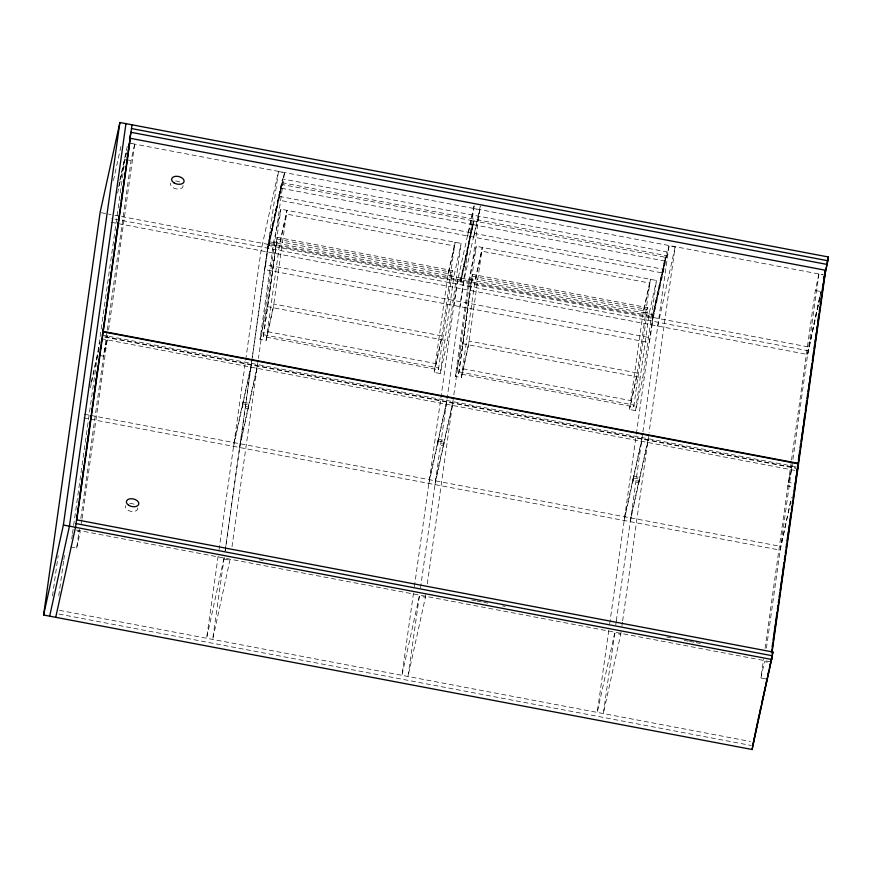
<?xml version="1.0" encoding="UTF-8"?>
<svg xmlns="http://www.w3.org/2000/svg" width="872" height="872" viewBox="0 0 872 872"><rect width="100%" height="100%" fill="white"/><g stroke="black" fill="none" stroke-linecap="round" stroke-linejoin="round"><path stroke-width="0.65" stroke-dasharray="4.36 3.27" d="M52.494 595.968L58.162 555.584M58.751 595.772L63.667 560.772M63.852 559.421L64.419 555.388M71.733 538.885L72.3 534.852M72.485 533.5L73.433 526.775M73.619 525.435L124.99 159.434M70.599 546.962L76.66 548.107L79.308 529.271M80.813 518.502L107.071 331.469M107.256 330.128L131.062 160.579L134.659 144.218L129.808 143.291M81.39 523.68L81.957 519.636M82.142 518.295L107.834 335.295M108.586 329.91L134.659 144.218M218.142 556.183L206.62 638.26L224.42 556.347M219.057 549.698L245.577 360.768M245.719 359.722L261.022 250.733L278.44 171.512L284.501 172.656L258.439 358.348M224.202 557.328L212.681 639.416L230.481 557.502M225.118 550.842L251.637 361.913M251.779 360.877L268.129 244.389L282.528 178.934L667.091 251.943L652.18 321.136M225.172 550.962L225.739 546.929M225.924 545.589L252.182 358.545M252.368 357.204L278.44 171.512M265.655 264.772L268.652 243.364L653.226 316.362L650.229 337.769L649.171 342.543L264.608 269.546L265.655 264.772L650.229 337.769M268.903 245.544L282.016 184.526L473.267 220.823L472.744 224.573L460.144 281.841L268.903 245.544L282.016 184.526M266.091 340.483L279.759 243.07L286.964 210.348L273.285 307.762L266.091 340.483L260.03 339.339L273.699 241.915L280.893 209.193L461.146 243.408L447.467 340.832L440.273 373.554L434.212 372.399L447.881 274.985L455.075 242.263L441.406 339.677L434.212 372.399M267.606 248.139L282.528 178.934M231.996 546.733L258.243 359.7M260.03 339.339L267.224 306.617L280.893 209.193M263.344 336.559L277.405 237.369L452.459 270.593L438.398 369.783L263.344 336.559L277.405 237.369M267.203 335.448L273.808 304.012L441.93 335.927L435.324 367.352M280.348 241.773L286.43 214.087L454.552 246.002L448.47 273.688L280.348 241.773L280.871 238.023M448.47 273.688L448.993 269.939M440.273 373.554L453.952 276.13L461.146 243.408M413.492 593.036L401.938 675.342L419.356 596.121L425.416 597.266L407.998 676.487L419.737 593.418M414.374 586.769L456.863 284.065L474.281 204.844M457.909 279.291L453.854 305.473M460.144 281.841L473.267 220.823M460.841 281.972L473.954 220.954L665.205 257.262L664.682 261.011L652.082 318.28L460.841 281.972L473.954 220.954M468.253 232.246L467.73 235.996L473.758 208.582L479.818 209.738L473.79 237.14L474.314 233.402M420.489 588.044L474.096 206.184M463.98 280.435L459.925 306.617M461.408 377.565L475.077 280.141L482.281 247.419L468.602 344.843L461.408 377.565L455.348 376.41L469.016 278.996L476.21 246.275L656.463 280.49L642.784 377.903L635.59 410.625L629.529 409.48L643.198 312.056L650.392 279.334L636.724 376.748L629.529 409.48M425.416 597.266L425.798 594.573M427.313 583.815L480.341 205.988L462.923 285.209M455.348 376.41L462.542 343.688L476.21 246.275M458.661 373.63L472.722 274.44L647.776 307.674L633.715 406.864L458.661 373.63L472.722 274.44M462.52 372.518L469.125 341.094L637.247 373.009L630.641 404.434M475.665 278.844L481.747 251.169L649.869 283.084L643.787 310.759L475.665 278.844L476.188 275.105M643.787 310.759L644.31 307.009M635.59 410.625L649.269 313.212L656.463 280.49M652.082 318.28L665.205 257.262M608.776 630.336L597.255 712.413L614.673 633.192L620.733 634.347L603.326 713.568L615.054 630.5M609.692 623.851L636.211 434.921M636.353 433.875L652.703 317.386L667.091 251.943M615.752 624.995L616.319 620.973M616.351 620.722L669.075 245.664L675.135 246.809L649.073 432.501M620.733 634.347L621.115 631.655M621.867 626.27L622.434 622.237M622.63 620.886L648.877 433.853M765.769 678.917L760.918 678.002L763.567 659.156M765.082 648.397L791.329 461.353M791.525 460.013L815.32 290.463L818.917 274.102L822.558 274.8M90.394 419.192L780.102 550.112L791.373 497.52M111.18 222.284L807.559 354.479L820.835 291.401M766.412 648.179L818.917 274.102M113.436 180.559L121.59 143.499M119.791 180.384L127.65 144.654M118.679 186.782L126.538 151.041M117.578 193.17L126.375 153.134M91.44 381.446L100.204 341.562M90.339 387.811L91.266 383.593M91.484 382.568L99.103 347.95M104.128 352.473L107.725 336.112M107.191 339.851L103.594 356.223L98.743 355.296M76.66 548.107L80.257 531.746L74.196 530.601M267.083 251.877L284.501 172.656M234.088 442.627L251.507 363.406M233.554 446.366L250.973 367.145M240.149 443.772L257.567 364.55M239.626 447.521L257.044 368.3M452.459 270.593L452.067 272.369L277.024 239.135M438.398 369.783L438.78 368.017L263.736 334.783M429.406 479.698L446.824 400.477M428.871 483.448L446.29 404.227M435.466 480.853L452.884 401.632M434.943 484.592L452.361 405.371M647.776 307.674L647.384 309.44L472.341 276.217M651.657 324.885L669.075 245.664M633.715 406.864L634.097 405.088L459.053 371.864M657.717 326.03L675.135 246.809M624.723 516.769L642.141 437.548M624.188 520.519L641.607 441.297M630.783 517.924L648.201 438.703M630.26 521.674L647.678 442.453M819.724 297.788L808.093 350.729L111.703 218.545M820.018 296.469L820.89 292.502M807.559 354.479L818.623 304.186M818.906 302.867L819.778 298.889M791.983 465.997L788.386 482.358L794.447 483.513M791.46 469.746L787.863 486.107L793.923 487.252M780.102 550.112L791.427 498.621M760.918 678.002L764.515 661.641L768.156 662.328M132.021 143.586L823.015 274.756M281.994 182.684L666.568 255.681M281.493 188.276L472.744 224.573M473.431 224.704L664.682 261.011M126.211 159.663L131.062 160.579M815.32 290.463L820.171 291.39M273.699 241.915L279.759 243.07M447.881 274.985L453.952 276.13M469.016 278.996L475.077 280.141M643.198 312.056L649.269 313.212M269.426 241.795L460.678 278.092M461.364 278.223L652.616 314.53M101.316 212.724L106.166 213.64M108.586 214.098L111.017 214.567M114.897 215.297L120.249 216.31M121.557 216.561L808.617 346.98M267.224 306.617L447.467 340.832M462.542 343.688L642.784 377.903M267.726 331.698L435.847 363.613M463.043 368.769L631.164 400.684M101.653 334.957L795.373 466.64M104.913 336.712L795.907 467.872M104.847 337.137L795.842 468.308M101.13 338.707L794.85 470.39M84.235 414.178L89.587 415.192M90.928 415.443L780.625 546.373M83.712 417.928L89.064 418.942M259.224 559.737L263.235 560.5M471.73 600.078L475.741 600.841M477.082 601.091L482.423 602.105M483.764 602.367L487.775 603.119M502.479 605.909L505.15 606.422M666.873 637.116L670.884 637.879M684.248 640.419L688.259 641.182M689.589 641.432L694.94 642.446M696.27 642.697L700.281 643.46M76.409 530.013L770.074 661.684M224.039 559.039L230.099 560.195M59.449 610.324L750.487 741.494M58.925 614.073L751.304 745.506M137.776 507.951A6.355 3.891 12.4 0 1 131.007 511.363A6.355 3.891 12.4 0 1 125.514 505.618M129.743 503.482A6.355 3.891 12.4 0 1 135.029 504.692M183.044 185.507A6.355 3.891 12.4 0 1 176.264 188.919A6.355 3.891 12.4 0 1 170.77 183.175M175.773 181.027A6.355 3.891 12.4 0 1 179.61 181.91M242.612 403.834L242.089 407.573L248.149 408.728L248.673 404.979L242.612 403.834M242.972 402.199L242.449 405.938L248.509 407.093L249.032 403.344L242.972 402.199M278.996 196.32L278.473 200.07L663.047 273.067L663.57 269.317L278.996 196.32M437.929 440.905L437.406 444.655L443.467 445.799L443.99 442.06L437.929 440.905M438.289 439.27L437.766 443.02L443.826 444.164L444.349 440.425L438.289 439.27M633.246 477.987L632.723 481.726L638.784 482.881L639.307 479.131L633.246 477.987M633.606 476.341L633.083 480.091L639.143 481.246L639.667 477.496L633.606 476.341"/><path stroke-width="1.31" d="M76.562 519.821L772.952 652.016L752.111 749.506L43.6 615.011L100.106 212.495L119.889 122.494L828.4 256.989L823.56 281.689M43.6 615.011L63.384 525.02L119.889 122.494M125.95 123.65L69.444 526.165L49.66 616.155M76.758 517.685L77.139 515.003M77.706 510.981L78.077 508.3M78.458 505.618L78.829 502.937M79.396 498.904L79.777 496.223M80.148 493.541L80.529 490.86M81.096 486.838L81.467 484.156M81.848 481.475L82.415 477.453M82.786 474.771L83.352 470.749M83.723 468.068L84.104 465.376M84.671 461.353L85.042 458.672M85.423 455.991L85.794 453.309M86.361 449.287L86.742 446.606M87.113 443.924L87.494 441.243M88.061 437.221L88.432 434.539M88.813 431.847L89.38 427.825M89.751 425.144L90.317 421.122M90.699 418.44L91.07 415.759M91.636 411.737L92.007 409.055M92.388 406.374L92.759 403.692M93.326 399.67L93.707 396.978M94.078 394.297L94.459 391.615M95.026 387.593L95.397 384.912M95.964 380.89L96.345 378.208M96.716 375.527L97.283 371.505M97.664 368.823L98.035 366.142M98.601 362.109L98.972 359.428M99.354 356.746L99.735 354.065M100.291 350.043L100.672 347.361M102.798 332.178L103.365 328.155M103.746 325.474L104.117 322.793M104.684 318.771L105.065 316.089M105.621 312.067L106.003 309.386M106.384 306.704L106.755 304.012M107.321 299.99L107.692 297.308M108.074 294.627L108.444 291.946M109.011 287.923L109.392 285.242M109.763 282.561L110.33 278.539M110.711 275.857L111.278 271.824M111.649 269.143L112.03 266.461M112.586 262.439L112.968 259.758M113.349 257.077L113.72 254.395M114.287 250.373L114.657 247.692M115.039 245.01L115.42 242.329M115.976 238.307L116.358 235.614M116.728 232.933L117.295 228.911M117.676 226.23L118.243 222.207M118.614 219.526L118.995 216.845M119.551 212.823L119.933 210.141M120.314 207.46L120.685 204.778M121.252 200.745L121.622 198.064M122.004 195.383L122.385 192.701M122.941 188.679L123.323 185.998M123.693 183.316L124.26 179.294M124.642 176.613L125.208 172.591M125.579 169.898L125.96 167.217M126.516 163.195L126.898 160.513M127.279 157.832L127.65 155.151M128.217 151.129L128.587 148.447M128.969 145.766L129.35 143.084M132.01 124.805L75.515 527.32L55.721 617.311M76.867 519.614L103.223 331.861L798.229 463.784L771.687 652.888M752.111 749.506L757.528 722.158M771.393 652.289L771.764 649.607M772.145 646.926L772.701 642.904M773.083 640.222L773.464 637.541M773.835 634.86L775.339 624.134M775.72 621.453L777.039 612.057M777.41 609.375L777.977 605.353M778.358 602.672L778.729 599.991M779.11 597.309L779.666 593.287M780.048 590.606L780.429 587.924M780.8 585.232L781.367 581.21M781.737 578.528L782.304 574.506M782.685 571.825L784.004 562.44M784.375 559.759L784.942 555.737M785.323 553.055L785.694 550.363M786.075 547.681L786.631 543.659M787.013 540.978L788.332 531.593M788.702 528.912L789.269 524.889M789.651 522.208L790.969 512.812M791.34 510.131L791.907 506.109M792.288 503.427L792.659 500.746M793.04 498.065L793.596 494.043M793.978 491.361L794.545 487.339M794.915 484.647L795.297 481.965M795.667 479.284L796.234 475.262M796.616 472.58L797.182 468.558M797.422 466.793L797.989 462.77M798.371 460.078L799.689 450.693M800.06 448.012L800.627 443.99M801.008 441.308L801.379 438.627M801.76 435.946L802.316 431.923M802.698 429.242L803.265 425.209M803.635 422.528L804.954 413.143M805.336 410.461L806.654 401.076M807.025 398.395L807.592 394.373M807.973 391.681L808.344 388.999M808.726 386.318L809.281 382.296M809.663 379.614L810.23 375.592M810.6 372.911L811.919 363.526M812.301 360.845L813.62 351.449M813.99 348.767L814.557 344.745M814.939 342.064L815.309 339.382M815.691 336.701L816.247 332.679M816.628 329.998L817.195 325.975M817.565 323.283L818.884 313.898M819.266 311.217L819.833 307.195M820.203 304.513L820.585 301.832M820.955 299.151L821.522 295.128M821.904 292.447L823.223 283.051M823.593 280.37L824.16 276.348M798.283 463.359L825.392 270.233L130.397 138.31L103.288 331.436L798.283 463.359L797.444 467.37M772.091 652.027L824.977 275.258M129.503 138.91L130.964 132.293L827.343 264.489M824.345 275.007L825.392 270.233M827.234 262.287L828.4 256.989M824.378 276.62L827.877 260.739L131.487 128.544M796.594 473.747L798.043 467.152M796.648 474.858L797.52 470.891M758.117 719.509L759.272 714.212M759.861 711.574L761.016 706.276M761.605 703.628L765.387 686.428M765.965 683.779L767.131 678.481M767.709 675.833L768.875 670.546M769.464 667.898L770.619 662.6M771.208 659.951L772.952 652.016M752.928 744.426L772.428 655.766L76.038 523.571M63.384 525.02L771.894 659.505M128.685 505.291A6.355 3.891 12.4 0 0 138.79 504.158A6.355 3.891 12.4 0 0 130.299 498.751A6.355 3.891 12.4 0 0 128.685 505.291M173.953 182.848A6.355 3.891 12.4 0 0 184.057 181.714A6.355 3.891 12.4 0 0 175.566 176.308A6.355 3.891 12.4 0 0 173.953 182.848"/></g></svg>
